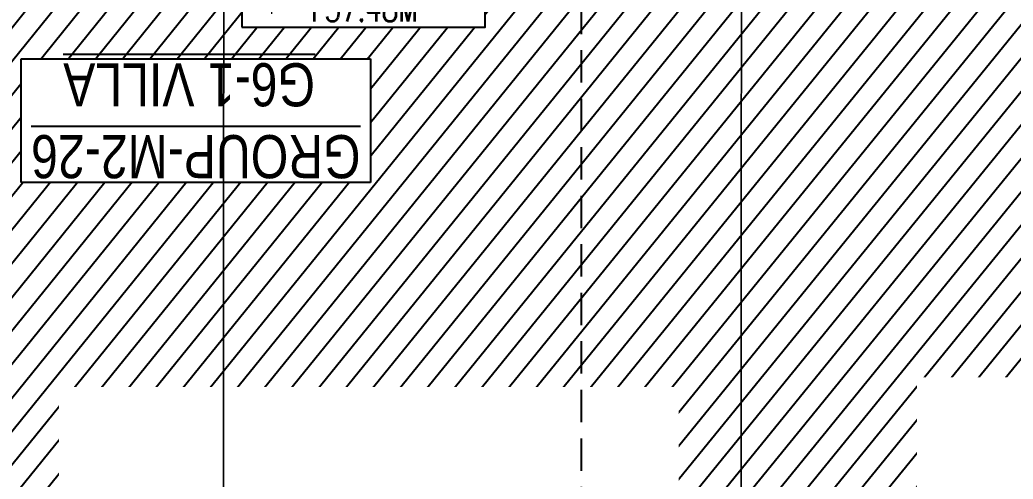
# Model space of a CAD drawing. Header units: centimetres. Extents: x -6122352 to 7132207, y -1694241 to 1947892.
# Drawn here: x 66160 to 77676, y -100933 to -95609 of the extents above; entities that cross this region are included whole.
import ezdxf
from ezdxf.xclip import XClip

# ---------------------------------------------------------------- set-up
doc = ezdxf.new("R2010")
doc.units = ezdxf.units.CM
doc.header["$MEASUREMENT"] = 0
doc.header["$XCLIPFRAME"] = 2
for name, pattern in [('2. HG-ST XR COL 3A (5V 7V 9V 11V - GF (4M & 5D-E)$0$HIDDEN', [0.375, 0.25, -0.125]), ('DASHED2', [0.375, 0.25, -0.125]), ('XR-AR-MID-SETTING OUT FOR MASTER$0$23585-XR-AR-MID-GROUND FLOOR$0$23261-XR-AR-SI-GF$0$HIDDEN', [0.375, 0.25, -0.125]), ('XR-AR-MID-SETTING OUT FOR MASTER$0$23585-XR-AR-MID-GROUND FLOOR$0$945-4P-1-101-GROUND FLOOR PLAN$0$XR-MIDDLE-GROUND FLOOR PLAN$0$HIDDEN', [9.524999999999999, 6.35, -3.175]), ('XR-AR-MID-SETTING OUT FOR MASTER$0$23585-XR-AR-MID-GROUND FLOOR$0$945-4P-1-101-GROUND FLOOR PLAN$0$XR-MIDDLE-GROUND FLOOR PLAN$0$HIDDEN2', [0.1875, 0.125, -0.0625])]:
    doc.linetypes.add(name, pattern=pattern)
for name, color, linetype in [('00-MI-DIM', 7, 'Continuous'), ('@MI-REF LAYER', 7, 'Continuous'), ('B_TH_4', 7, 'Continuous'), ('XR-AR-MID-SETTING OUT FOR MASTER$0$23585-XR-AR-MID-GROUND FLOOR$0$A-Flor-Hral', 3, 'Continuous'), ('XR-AR-MID-SETTING OUT FOR MASTER$0$23585-XR-AR-MID-GROUND FLOOR$0$A-Flor-Strs', 1, 'Continuous'), ('XR-AR-MID-SETTING OUT FOR MASTER$0$23585-XR-AR-MID-GROUND FLOOR$0$G-SHAD-20', 251, 'Continuous'), ('XR-AR-MID-SETTING OUT FOR MASTER$0$23585-XR-AR-MID-GROUND FLOOR$0$GS-HATCH-FLOOR TILE', 251, 'Continuous'), ('Xref group 33-41$0$S-LEVELS', 2, 'Continuous'), ('Xref group 33-41$0$TYPICAL NEW PROFILE', 3, 'Continuous')]:
    doc.layers.add(name, color=color, linetype=linetype)
for name, color, linetype, lineweight in [('23585-XR-AR-DAMAC PLOT LIMITS$0$1-Mid units', 41, 'Continuous', 5), ('@ Foundations', 4, 'DASHED2', 50), ('A-ANNO-TEXT', 3, 'Continuous', 25), ('XR-AR-MID-SETTING OUT FOR MASTER$0$23585-XR-AR-MID-GROUND FLOOR$0$$A-GLAZ-WNDO', 232, 'Continuous', 9), ('XR-AR-MID-SETTING OUT FOR MASTER$0$23585-XR-AR-MID-GROUND FLOOR$0$$A-WALL', 1, 'Continuous', 5), ('XR-AR-MID-SETTING OUT FOR MASTER$0$23585-XR-AR-MID-GROUND FLOOR$0$A-DOOR-FULL', 1, 'Continuous', 9), ('XR-AR-MID-SETTING OUT FOR MASTER$0$23585-XR-AR-MID-GROUND FLOOR$0$A-EQUP-KITN-PLAN', 202, 'Continuous', 9), ('XR-AR-MID-SETTING OUT FOR MASTER$0$23585-XR-AR-MID-GROUND FLOOR$0$A-FLOR-OVHD', 9, 'XR-AR-MID-SETTING OUT FOR MASTER$0$23585-XR-AR-MID-GROUND FLOOR$0$23261-XR-AR-SI-GF$0$HIDDEN', 15), ('XR-AR-MID-SETTING OUT FOR MASTER$0$23585-XR-AR-MID-GROUND FLOOR$0$A-GLAZ-SILL', 8, 'Continuous', 5), ('XR-AR-MID-SETTING OUT FOR MASTER$0$23585-XR-AR-MID-GROUND FLOOR$0$A-GLAZ-WNDO', 232, 'Continuous', 9), ('XR-AR-MID-SETTING OUT FOR MASTER$0$23585-XR-AR-MID-GROUND FLOOR$0$A-WALL', 7, 'Continuous', 30), ('XR-AR-MID-SETTING OUT FOR MASTER$0$23585-XR-AR-MID-GROUND FLOOR$0$S-COLS', 51, 'Continuous', 40), ('Xref group 33-41$0$36-TAGLVL', 23, 'Continuous', 9)]:
    doc.layers.add(name, color=color, linetype=linetype, lineweight=lineweight)
doc.styles.add('Xref group 33-41$0$1710 X BOUNDARY WALL OPTION 1$0$Ariel', font='arial.ttf', dxfattribs={"width": 0.8})
doc.styles.add('Xref group 33-41$0$DLT_TEXT', font='romans.shx', dxfattribs={"width": 0.7})

# ---------------------------------------------------------------- blocks, each defined once
blk = doc.blocks.new('23585-XR-AR-DAMAC PLOT LIMITS')
at = {"layer": '23585-XR-AR-DAMAC PLOT LIMITS$0$1-Mid units', "color": 251, "true_color": 0x636466}
for points in [[(496522.0176999997, 2768878.545299999), (496504.3224999998, 2768894.7589), (496508.3761, 2768899.182700001), (496526.0711000003, 2768882.9691), (496524.1457000002, 2768880.867699999)], [(496517.9643000001, 2768874.1215), (496500.2691000002, 2768890.3353), (496504.3224999998, 2768894.7589), (496522.0176999997, 2768878.545299999)], [(496513.9108999996, 2768869.697699999), (496496.2156999996, 2768885.911499999), (496500.2691000002, 2768890.3353), (496517.9643000001, 2768874.1215)]]:
    blk.add_lwpolyline(points, close=True, dxfattribs=at)
blk = doc.blocks.new('A$Cf093b529')
at = {"layer": 'A-ANNO-TEXT'}
blk.add_blockref('23585-XR-AR-DAMAC PLOT LIMITS', (-495391.9901121984, -2768603.441896566), dxfattribs=at)
blk = doc.blocks.new('XR-AR-MID-SETTING OUT FOR MASTER$0$23585-XR-AR-MID-GROUND FLOOR$0$945-4P-1-101-GROUND FLOOR PLAN$0$XR-MIDDLE-GROUND FLOOR PLAN$0$A$C69996ABC')
at = {"layer": 'XR-AR-MID-SETTING OUT FOR MASTER$0$23585-XR-AR-MID-GROUND FLOOR$0$A-FLOR-OVHD', "linetype": 'XR-AR-MID-SETTING OUT FOR MASTER$0$23585-XR-AR-MID-GROUND FLOOR$0$945-4P-1-101-GROUND FLOOR PLAN$0$XR-MIDDLE-GROUND FLOOR PLAN$0$HIDDEN2', "ltscale": 5}
for p, q in [((-1.567610912189821e-07, 0.8999993633871721), (0.09999984323878941, 0.8999992964713464)), ((-1.567610912189821e-07, 0.8999993633871721), (-1.567612066821766e-07, -6.366128229018386e-07)), ((-1.567612066821766e-07, -6.366128229018386e-07), (0.09999984323878763, -7.035294533608294e-07))]:
    blk.add_line(p, q, dxfattribs=at)
blk.add_lwpolyline([(0.09999984323878763, 0.8499993633871732), (0.2499998432387915, 0.4499993633871799), (0.1000013713221097, 0.04999936338717248)], dxfattribs=at)
at = {"layer": 'XR-AR-MID-SETTING OUT FOR MASTER$0$23585-XR-AR-MID-GROUND FLOOR$0$A-GLAZ-WNDO'}
for p, q in [((0.09999984323878763, 0.8499993633871732), (0.09999984323878763, 0.8999993633871703)), ((0.09999984323878941, 0.8999993633871721), (0.09999984323878763, -6.366128264545523e-07)), ((0.2499998432387809, 0.8499993633871732), (0.09999984323878763, 0.8499993633871732)), ((0.2499998432387809, 0.8999993633871703), (0.2499998432387809, 0.8499993633871732)), ((0.2499998432387809, 0.8499993633871732), (0.2499998432387809, 0.04999936338717248)), ((0.09999984323878763, -6.366128246781955e-07), (0.09999984323878763, 0.04999936338717248)), ((0.09999984323878763, 0.04999936338717248), (0.2499998432387809, 0.04999936338717248)), ((0.249999843238875, -6.366128388890502e-07), (0.249999843238875, 0.04999936338715827))]:
    blk.add_line(p, q, dxfattribs=at)
for points in [[(0.2499986387444419, 0.8999993968456259), (0.0999998435430971, 0.8999992964713464)], [(0.09999984323878763, -7.035294533608294e-07), (0.2499998432388448, -6.366128317836228e-07)]]:
    blk.add_lwpolyline(points, dxfattribs=at)
blk.add_lwpolyline([(0.2499998432387951, 0.8499993633871732), (0.2499998432387933, 0.04999936338717248), (0.1999998432387962, 0.04999936338717248), (0.1999998432387962, 0.8499993633871732)], close=True, dxfattribs=at)
blk = doc.blocks.new('XR-AR-MID-SETTING OUT FOR MASTER$0$23585-XR-AR-MID-GROUND FLOOR$0$945-4P-1-101-GROUND FLOOR PLAN$0$XR-MIDDLE-GROUND FLOOR PLAN$0$BREAK LINE1')
blk.add_lwpolyline([(648.1633601741578, -6.16698093744526, 0, 0, 0), (100.7725748287976, -6.16698093744526, 16.74478720384293, 16.74478720384293, 0), (38.27257482879577, -177.8843240237456, 16.74478720384293, 16.74478720384293, 0), (-86.72742517120423, 165.5503621488551, 16.74478720384293, 16.74478720384293, 0), (-149.2274251712042, -6.166980937447079, 0, 0, 0), (-912.0704092131346, -6.166980937441622, 0, 0, 0)], format="xyseb")
blk = doc.blocks.new('XR-AR-MID-SETTING OUT FOR MASTER$0$23585-XR-AR-MID-GROUND FLOOR$0$945-4P-1-101-GROUND FLOOR PLAN$0$XR-MIDDLE-GROUND FLOOR PLAN$0$WRFWF')
at = {"layer": 'XR-AR-MID-SETTING OUT FOR MASTER$0$23585-XR-AR-MID-GROUND FLOOR$0$A-FLOR-OVHD', "linetype": 'XR-AR-MID-SETTING OUT FOR MASTER$0$23585-XR-AR-MID-GROUND FLOOR$0$945-4P-1-101-GROUND FLOOR PLAN$0$XR-MIDDLE-GROUND FLOOR PLAN$0$HIDDEN', "ltscale": 0.1}
for p, q in [((9250.00889430586, 14089.9999996908), (9250.008894346622, 9909.449274283641)), ((10350.00889432596, 14089.44927426482), (9250.008894305867, 14089.44927426484)), ((10350.00889432159, 13809.44927426483), (9250.008894308598, 13809.44927426484)), ((10350.00889431722, 13529.44927426483), (9250.008894311328, 13529.44927426484)), ((10350.00889431286, 13249.44927426483), (9250.008894314058, 13249.44927426484)), ((10350.00889431286, 12969.44927426484), (9250.008894314054, 12969.44927426485)), ((10350.00889431285, 12689.44927426484), (9250.00889431405, 12689.44927426486)), ((10350.00889431285, 12409.44927426485), (9250.008894314047, 12409.44927426486)), ((10350.00889431284, 12129.44927426485), (9250.008894314044, 12129.44927426487)), ((10350.00889431284, 11849.44927426486), (9250.00889431404, 11849.44927426487)), ((10350.00889431284, 11569.44927426486), (9250.008894314036, 11569.44927426488)), ((10350.00889431283, 11289.44927426487), (9250.00889431403, 11289.44927426488)), ((10350.00889431283, 11009.44927426487), (9250.008894314027, 11009.44927426489)), ((10350.00889432794, 11009.4492742833), (10350.00889432794, 9909.449274272882)), ((10350.00889432794, 9909.449274272882), (9250.008894346622, 9909.449274283641))]:
    blk.add_line(p, q, dxfattribs=at)
blk.add_lwpolyline([(10350.00889430916, 14369.99999969173), (10350.00889431698, 11009.4492742833)], dxfattribs=at)
blk = doc.blocks.new('XR-AR-MID-SETTING OUT FOR MASTER$0$23585-XR-AR-MID-GROUND FLOOR$0$945-4P-1-101-GROUND FLOOR PLAN$0$XR-MIDDLE-GROUND FLOOR PLAN$0$ASDASDASD')
blk.add_wipeout([(-42428.49006074868, 24502.348435747233), (-42278.49006074868, 24502.348435747143), (-42278.490060748925, 24052.348435747146), (-42428.49006074892, 24052.34843574723)])
blk.add_hatch(color=256).paths.add_polyline_path([(-42428.49006074868, 24502.34843574724), (-42278.49006074868, 24502.34843574715), (-42428.49006074893, 24052.34843574724)])
for p, q in [((-42278.49006074868, 24502.34843574715), (-42428.49006074868, 24502.34843574724)), ((-42428.49006074868, 24502.34843574724), (-42428.49006074893, 24052.34843574724)), ((-42428.49006074893, 24052.34843574724), (-42278.49006074868, 24502.34843574715)), ((-42278.49006074893, 24052.34843574715), (-42278.49006074868, 24502.34843574715)), ((-42428.49006074893, 24052.34843574724), (-42278.49006074893, 24052.34843574715))]:
    blk.add_line(p, q)
blk = doc.blocks.new('*U1930')
for points in [[(91, -5.684341886080801e-14), (41, -5.684341886080801e-14), (41, 1021), (91, 1021)], [(0, 0), (38, -5.684341886080801e-14), (38, -50), (50, -50), (50, -122.2246979483663), (0, -122.2246979483663)], [(1100, 2.842170943040401e-14), (1062, -2.842170943040401e-14), (1062, -49.99999999999997), (1050, -49.99999999999997), (1050, -122.2246979483662), (1100, -122.2246979483662)]]:
    blk.add_lwpolyline(points, close=True)
at = {"color": 8, "linetype": 'XR-AR-MID-SETTING OUT FOR MASTER$0$23585-XR-AR-MID-GROUND FLOOR$0$945-4P-1-101-GROUND FLOOR PLAN$0$XR-MIDDLE-GROUND FLOOR PLAN$0$HIDDEN2'}
blk.add_arc((41, -5.684341886080801e-14), 1021, 1.594950045944486e-15, 90, dxfattribs=at)
at = {"layer": 'XR-AR-MID-SETTING OUT FOR MASTER$0$23585-XR-AR-MID-GROUND FLOOR$0$A-GLAZ-SILL', "linetype": 'XR-AR-MID-SETTING OUT FOR MASTER$0$23585-XR-AR-MID-GROUND FLOOR$0$945-4P-1-101-GROUND FLOOR PLAN$0$XR-MIDDLE-GROUND FLOOR PLAN$0$HIDDEN2', "ltscale": 3}
blk.add_lwpolyline([(0, 0), (1100, 0), (1100, -122.2246979483662), (0, -122.2246979483662)], close=True, dxfattribs=at)
blk = doc.blocks.new('XR-AR-MID-SETTING OUT FOR MASTER$0$23585-XR-AR-MID-GROUND FLOOR$0$A$C08698786')
at = {"layer": 'XR-AR-MID-SETTING OUT FOR MASTER$0$23585-XR-AR-MID-GROUND FLOOR$0$S-COLS', "color": 252, "lineweight": 30}
for points in [[(-100.1111845970154, 16144.64576864243), (-100.111184835434, 14944.64576864243), (99.88881516456604, 14944.64576816559), (99.88881492614746, 16144.64576816559)], [(5900.000467061996, 15688.03591275215), (5900.000467061996, 14688.03591275215), (6100.000467061996, 14688.03591299057), (6100.000467061996, 15688.03591299057)]]:
    blk.add_lwpolyline(points, close=True, dxfattribs=at)
blk = doc.blocks.new('XR-AR-MID-SETTING OUT FOR MASTER')
at = {"layer": 'XR-AR-MID-SETTING OUT FOR MASTER$0$23585-XR-AR-MID-GROUND FLOOR$0$A-EQUP-KITN-PLAN', "color": 8}
for p, q in [((3900.071841031313, 15202.66031169891), (5500.076263219118, 15202.66031217575)), ((3900.071840971708, 14952.66031217575), (3900.071841031313, 15202.66031169891)), ((5500.0762629807, 14952.66031169891), (5500.076263219118, 15202.66031217575)), ((3500.047055631876, 14252.66031169891), (5300.028238087893, 14252.66031217575)), ((5300.027079373598, 12102.66431617737), (5300.028238087893, 14252.66031217575)), ((4404.893656820059, 11502.66881656647), (4404.895194619894, 12102.66970968246)), ((4404.895194619894, 12102.66970968246), (5300.027079373598, 12102.66431617737))]:
    blk.add_line(p, q, dxfattribs=at)
at = {"layer": 'XR-AR-MID-SETTING OUT FOR MASTER$0$23585-XR-AR-MID-GROUND FLOOR$0$A-Flor-Hral', "color": 8}
blk.add_lwpolyline([(100.008808940649, 14902.65850448608), (2090.008809119463, 14902.65850496292), (2090.008808881044, 14852.65850448608), (100.0088091790676, 14852.65850496292)], dxfattribs=at)
at = {"layer": 'XR-AR-MID-SETTING OUT FOR MASTER$0$23585-XR-AR-MID-GROUND FLOOR$0$A-FLOR-OVHD', "color": 8, "linetype": 'XR-AR-MID-SETTING OUT FOR MASTER$0$23585-XR-AR-MID-GROUND FLOOR$0$23261-XR-AR-SI-GF$0$HIDDEN', "ltscale": 5}
for p, q in [((5500.000221520662, 14952.65890216827), (3899.995457738638, 14952.65890169144)), ((3900.071499198675, 14852.66031217575), (5500.076263397932, 14852.66031265259)), ((5579.946963220835, 12102.66686105728), (5579.94848254323, 14852.65977716446)), ((3400.046698898077, 14152.65701627731), (3400.011432737112, 12202.66620731354)), ((3500.053779155016, 12202.66576147079), (3500.053778856993, 14152.65753126144)), ((5400.002383977175, 12002.66818761826), (5900.001078754663, 11502.66702699661)), ((5900.010024100542, 12002.66746664047), (5400.002384632826, 11502.66700839996))]:
    blk.add_line(p, q, dxfattribs=at)
blk.add_lwpolyline([(2749.981962949038, 12002.63648319244), (3249.976088136435, 12002.63648366928), (3249.976087421179, 11502.65313434601), (2749.981963723898, 11502.65313434601)], close=True, dxfattribs=at)
for points in [[(2749.981962949038, 12002.63648319244), (3249.976087421179, 11502.65313434601)], [(2749.981963723898, 11502.65313434601), (3249.976088136435, 12002.63648366928)]]:
    blk.add_lwpolyline(points, dxfattribs=at)
at = {"layer": 'XR-AR-MID-SETTING OUT FOR MASTER$0$23585-XR-AR-MID-GROUND FLOOR$0$A-Flor-Strs', "color": 8}
for p, q in [((2040.00880882144, 14952.65850496292), (100.0088088214397, 14952.65850496292)), ((1200.008809238672, 14952.65850496292), (1200.008808940649, 14902.65850400925)), ((1480.008808463812, 14952.65850496292), (1480.008808642626, 14902.65850543976)), ((1760.008809119463, 14952.65850448608), (1760.008808940649, 14902.65850448608)), ((2040.00880882144, 14952.65850496292), (2040.008809179068, 14902.65850400925)), ((1200.008808404207, 14852.65850448608), (1200.00880882144, 13952.65850496292)), ((1480.008808940649, 14852.65850448608), (1480.008808940649, 13952.65850400925)), ((1760.008809119463, 14852.65850448608), (1760.008808523417, 13952.65850448608)), ((2040.008808940649, 14852.65850448608), (2040.008808881044, 13952.65850448608)), ((1100.008809238672, 13852.65850496292), (100.0088088810444, 13852.65850400925)), ((1200.00880882144, 13852.65850448608), (1200.008808583021, 13573.20923042297)), ((1480.008808881044, 13902.65850496292), (1480.008808583021, 13852.65850496292)), ((1760.008809000254, 13902.65850448608), (1760.008809000254, 13852.65850496292)), ((2040.008808881044, 13902.65850496292), (2040.008808881044, 13852.65850400925)), ((1100.008808940649, 13572.65850400925), (100.008808940649, 13572.65850448608)), ((1200.008809119463, 13572.65850448608), (1150.008809417486, 13572.65850448608))]:
    blk.add_line(p, q, dxfattribs=at)
blk.add_lwpolyline([(1200.008809119463, 13902.65850448608), (1200.008808881044, 13852.65850400925), (1150.008809179068, 13852.65850496292)], dxfattribs=at)
at = {"layer": 'XR-AR-MID-SETTING OUT FOR MASTER$0$23585-XR-AR-MID-GROUND FLOOR$0$A-Flor-Strs', "color": 8, "const_width": 15.00000006679886}
blk.add_lwpolyline([(455.1530921757221, 13685.15850496292), (650.0088085234165, 13572.65850496292), (844.8645255863667, 13685.15850543976)], dxfattribs=at)
at = {"layer": 'XR-AR-MID-SETTING OUT FOR MASTER$0$23585-XR-AR-MID-GROUND FLOOR$0$A-Flor-Strs', "color": 8}
blk.add_circle((2040.008809119463, 14402.65850496292), 45.00000020605513, dxfattribs=at)
at = {"layer": 'XR-AR-MID-SETTING OUT FOR MASTER$0$23585-XR-AR-MID-GROUND FLOOR$0$A-WALL', "color": 8}
for points in [[(5899.999999791384, 19472.65428161621), (6099.999999731779, 19472.65428209305), (6100.001724034548, 5500.167464256287), (5900.001724511385, 5500.167624473572), (5900.00086197257, 14852.65960931778), (5500.076263397932, 14852.66031265259), (5500.0762629807, 14952.66031169891), (5900.000431150198, 14952.65961027145)], [(3900.046799689531, 14852.65960979462), (3900.046799749136, 14952.65960931778), (3400.047055512667, 14952.661257267), (3400.046698898077, 14152.65701627731), (3500.047055453062, 14152.6577372551), (3500.047055572271, 14852.65960979462)], [(3400.011432737112, 12202.66620731354), (3500.05377843976, 12202.66548633575), (3500.054259866476, 11502.6662735939), (4400.00315502286, 11502.6662735939), (4400.003322631121, 11252.66687631607), (3650.009347468615, 11252.66637420654), (3650.00999417901, 11027.59896087646), (3399.999906569719, 11027.60113668442)]]:
    blk.add_lwpolyline(points, close=True, dxfattribs=at)
for points in [[(3500.047055572271, 14852.65960979462), (3400.047011226416, 14852.65965414047)], [(5700.000849276781, 12002.66818761826), (5900.010024160147, 12002.66818761826), (5900.010264188051, 12102.67056417465), (5300.001914769411, 12102.66581106186), (5300.002845078707, 11502.66761207581), (5300.003155499697, 11502.66747426987), (5300.003322392702, 11252.66747808456), (5900.008223563433, 11252.66787910461), (5900.008823722601, 11502.66700792313), (5400.002380043268, 11502.66700792313), (5400.002380281687, 12002.66818714142), (5700.000849276781, 12002.66818761826)]]:
    blk.add_lwpolyline(points, dxfattribs=at)
at = {"layer": 'XR-AR-MID-SETTING OUT FOR MASTER$0$23585-XR-AR-MID-GROUND FLOOR$0$$A-GLAZ-WNDO', "color": 8, "xscale": 1000.000000000049, "yscale": 1000.000000000049, "zscale": 1000.000000000049, "rotation": 90}
blk.add_blockref('XR-AR-MID-SETTING OUT FOR MASTER$0$23585-XR-AR-MID-GROUND FLOOR$0$945-4P-1-101-GROUND FLOOR PLAN$0$XR-MIDDLE-GROUND FLOOR PLAN$0$A$C69996ABC', (5300.002552062273, 11252.66763496399), dxfattribs=at)
at = {"layer": 'XR-AR-MID-SETTING OUT FOR MASTER$0$23585-XR-AR-MID-GROUND FLOOR$0$$A-WALL', "color": 8}
blk.add_blockref('XR-AR-MID-SETTING OUT FOR MASTER$0$23585-XR-AR-MID-GROUND FLOOR$0$945-4P-1-101-GROUND FLOOR PLAN$0$XR-MIDDLE-GROUND FLOOR PLAN$0$WRFWF', (-9150.000085562468, -796.7907695770264), dxfattribs=at)
at = {"layer": 'XR-AR-MID-SETTING OUT FOR MASTER$0$23585-XR-AR-MID-GROUND FLOOR$0$A-DOOR-FULL', "color": 8, "xscale": 0.8181820445283869, "yscale": 0.8181820445283869, "zscale": 0.8181820445283869, "rotation": 90}
blk.add_blockref('*U1930', (2100.065477222204, 11149.97698354721), dxfattribs=at)
at = {"layer": 'XR-AR-MID-SETTING OUT FOR MASTER$0$23585-XR-AR-MID-GROUND FLOOR$0$A-FLOR-OVHD', "color": 8, "linetype": 'XR-AR-MID-SETTING OUT FOR MASTER$0$23585-XR-AR-MID-GROUND FLOOR$0$23261-XR-AR-SI-GF$0$HIDDEN', "ltscale": 5, "xscale": -0.9999999999999997, "rotation": 194.2810957359752}
blk.add_blockref('XR-AR-MID-SETTING OUT FOR MASTER$0$23585-XR-AR-MID-GROUND FLOOR$0$945-4P-1-101-GROUND FLOOR PLAN$0$XR-MIDDLE-GROUND FLOOR PLAN$0$BREAK LINE1', (675.0088040530682, 13433.20923042297), dxfattribs=at)
at = {"layer": 'XR-AR-MID-SETTING OUT FOR MASTER$0$23585-XR-AR-MID-GROUND FLOOR$0$G-SHAD-20', "color": 8}
blk.add_blockref('XR-AR-MID-SETTING OUT FOR MASTER$0$23585-XR-AR-MID-GROUND FLOOR$0$945-4P-1-101-GROUND FLOOR PLAN$0$XR-MIDDLE-GROUND FLOOR PLAN$0$ASDASDASD', (44478.49782505631, -10849.71202945709), dxfattribs=at)
at = {"layer": 'XR-AR-MID-SETTING OUT FOR MASTER$0$23585-XR-AR-MID-GROUND FLOOR$0$A-Flor-Hral', "color": 8}
blk.add_lwpolyline([(1150.008809179068, 13560.48195743561), (1150.008809059858, 13902.65850496292), (2090.008809238672, 13902.65850496292), (2090.008809119463, 13952.65850496292), (1100.008808940649, 13952.65850448608), (1100.008809119463, 13547.75468444824)], dxfattribs=at)
at = {"layer": 'XR-AR-MID-SETTING OUT FOR MASTER$0$23585-XR-AR-MID-GROUND FLOOR$0$A-Flor-Strs', "color": 8}
blk.add_lwpolyline([(650.0088085234165, 13572.65850496292), (650.008808940649, 14402.65850448608), (2040.008809119463, 14402.65850496292)], dxfattribs=at)
at = {"layer": 'XR-AR-MID-SETTING OUT FOR MASTER$0$23585-XR-AR-MID-GROUND FLOOR$0$A-WALL', "color": 8}
for points in [[(99.99999931454659, 19472.65428209305), (-99.99999925494194, 19472.65428256989), (-99.998236566782, 5500.00000667572), (100.0017631351948, 5500.000006198883), (99.9995484650135, 8850.141927242279), (1100.048611491919, 8850.10940027237), (1100.048611015081, 8950.109399795532), (100.03925588727, 8950.072475910187), (100.0088088810444, 10949.9982419014), (2099.951952844858, 10949.99824142456), (2099.998660355806, 9950.143901348114), (2199.988806992769, 9950.143900871277), (2200.057162195444, 11149.97698402405), (2100.075846284628, 11149.97698354721), (2100.039519578218, 11049.97698402405), (100.0088088810444, 11049.99824142456)], [(2200.013650625944, 13652.63605213165), (2200.017217665911, 13652.6360502243), (2200.024336546659, 13852.63604974747), (1199.974533885717, 13852.65850543976), (1199.974534541368, 13752.66171360016), (1850.013650208712, 13752.64729642868), (1850.013650685549, 13102.64278697968), (2100.128742069006, 13102.63829755783), (2100.128742545843, 12652.63829708099), (1949.986809521914, 12652.64009141922), (1949.9868093431, 12552.35255002975), (2100.055755704641, 12552.35255050659), (2100.016017049551, 12049.97720527649), (2199.959899276495, 12049.97720527649), (2199.999632865191, 13202.6360502243), (2050.003180772066, 13202.63829612732), (2050.012347489595, 13652.63829517365), (2200.019845813513, 13652.63604927063)], [(1950.000811725855, 13202.63829565048), (2000.00029399991, 13202.63829565048), (2000.00945982337, 13652.63829517365), (1950.000810950994, 13652.63829469681)]]:
    blk.add_lwpolyline(points, close=True, dxfattribs=at)
at = {"layer": 'XR-AR-MID-SETTING OUT FOR MASTER$0$23585-XR-AR-MID-GROUND FLOOR$0$GS-HATCH-FLOOR TILE', "color": 8}
blk.add_blockref('XR-AR-MID-SETTING OUT FOR MASTER$0$23585-XR-AR-MID-GROUND FLOOR$0$A$C08698786', (-1.490116119384766e-07, 0), dxfattribs=at)
blk = doc.blocks.new('MID UNIT')
at = {"xscale": 0.001, "yscale": 0.001, "zscale": 0.001}
blk.add_blockref('XR-AR-MID-SETTING OUT FOR MASTER', (0, 0), dxfattribs=at)
blk = doc.blocks.new('TH_4')
blk.add_blockref('MID UNIT', (495802.3053798428, 2769130.514097063))
at = {"xscale": -1}
blk.add_blockref('MID UNIT', (495814.3053798475, 2769130.514097063), dxfattribs=at)
blk.add_blockref('MID UNIT', (495814.3053798428, 2769130.514097063))
blk = doc.blocks.new('A$C780da55d')
at = {"layer": 'B_TH_4', "xscale": 1.000039159572381, "yscale": 1.000039159572381, "zscale": 1.000039159572381}
blk.add_blockref('TH_4', (-495814.0704651335, -2769239.302089663), dxfattribs=at)
blk = doc.blocks.new('23585-XR-AR-MALDIVE-2$0$TH_4')
blk.add_blockref('A$C780da55d', (495794.655359471, 2769130.864096801))
at = {"layer": '@ Foundations', "linetype": 'DASHED2', "ltscale": 0.25}
for points in [[(495812.9555024774, 2769144.710129024), (495815.6555024774, 2769144.710129024), (495815.6555024774, 2769147.210129024), (495812.9555024774, 2769147.210129024)], [(495807.3304024774, 2769144.432815211), (495809.2804024774, 2769144.432815211), (495809.2804024774, 2769146.982815211), (495807.3304024774, 2769146.982815211)], [(495807.1304024773, 2769139.687015211), (495809.4804024774, 2769139.687015211), (495809.4804024774, 2769142.637015211), (495807.1304024773, 2769142.637015211)]]:
    blk.add_lwpolyline(points, close=True, dxfattribs=at)
blk = doc.blocks.new('Xref group 33-41$0$LVL  ATTR')
at = {"color": 7}
blk.add_wipeout([(-0.33727806633866564, 0.38352486299273547), (1.8973092599409713, 0.38352486299273547), (1.8973092599409713, -0.45047952129880775), (-0.33727806633866564, -0.4504795212988073)], dxfattribs=at)
at = {"layer": 'Xref group 33-41$0$36-TAGLVL', "extrusion": (-4.888139810645865e-07, 1.406522031717416e-17, 0.9999999999998805)}
h = blk.add_hatch(color=252, dxfattribs=at)
h.paths.add_polyline_path([(-0.06536514837319736, 0.1562500046566129, 0.4142135623730951), (-0.2216151483731973, 4.656612873077392e-09), (-0.06536514837319736, 4.656612873077392e-09)])
h.paths.add_polyline_path([(0.09088485162680264, 4.656612873077392e-09), (-0.06536514837319736, 4.656612873077392e-09), (-0.06536514837319736, -0.1562499953433871, 0.4142135623730951)])
at = {"layer": 'Xref group 33-41$0$36-TAGLVL', "extrusion": (-4.888139810645865e-07, 1.406522031717408e-17, 0.9999999999998805)}
for p, q in [((-0.06536515014719235, -0.2604166821887048), (-0.06536515014719235, 0.2604166511446238)), ((1.351057254982072, -1.396983861923218e-08, 5.262988010916589e-07), (-0.3253053234689158, -1.396983861923218e-08, -1.018362459642307e-07))]:
    blk.add_line(p, q, dxfattribs=at)
blk.add_circle((-0.06536514830387681, -4.494034574497252e-25, 3.195139836529895e-08), 0.15625, dxfattribs=at)
at = {"layer": 'Xref group 33-41$0$S-LEVELS', "color": 1}
blk.add_lwpolyline([(-0.3372780663386656, 0.3835248629927364), (1.897309259940972, 0.3835248629927364), (1.897309259940972, -0.4504795212988069), (-0.3372780663386656, -0.4504795212988069)], close=True, dxfattribs=at)
at = {"layer": 'Xref group 33-41$0$TYPICAL NEW PROFILE', "color": 3, "style": 'Xref group 33-41$0$DLT_TEXT', "width": 0.7}
for tag, p in [('+0.00M', (0.2413431143818681, 0.067100426539497, -0.0001437184612911057)), ('S.S.L', (0.2413431143818681, -0.3452672204089993, -0.0001437184612911057))]:
    blk.add_attdef(tag, p, '', height=0.2500000000000001, dxfattribs=at)

msp = doc.modelspace()

# ---------------------------------------------------------------- block references
at = {"layer": '@MI-REF LAYER'}
ref = msp.add_blockref('23585-XR-AR-MALDIVE-2$0$TH_4', (495862223.3068303, 2769049743.418423), dxfattribs=dict(at, xscale=1000, yscale=1000, zscale=1000, rotation=180.0004263457452))
XClip(ref).set_block_clipping_path([(495835.392424888, 2769130.5103818076), (495835.3967513023, 2769154.450356969), (495832.30707694823, 2769154.410980098), (495826.3067906522, 2769154.412067512), (495820.30693135364, 2769154.4132776167), (495814.3069288675, 2769154.4143526326), (495808.30692413123, 2769154.41542765), (495805.1570141213, 2769154.416030391), (495802.30692738434, 2769154.4565039617), (495796.01202966133, 2769154.457572191), (495793.2170129507, 2769154.458168634), (495793.2122923648, 2769130.5183110787)])

# ---------------------------------------------------------------- next in the draw order: wipeouts: each hides what was drawn before it
msp.add_wipeout([(86673.346810938, -89960.3903957616), (50372.357776579345, -89959.83809378305), (50371.96905993459, -104234.17396235577), (56622.21465632465, -104234.13310354992), (56622.07777360872, -103933.5034735787), (80423.51151700671, -103933.32071120305), (80423.37910778308, -104233.95034378907), (86673.62470397336, -104233.88173577873)]).dxf.layer = '@MI-REF LAYER'

# ---------------------------------------------------------------- next in the draw order: hatches: boundary and pattern name
h = msp.add_hatch(dxfattribs=at)
h.set_pattern_fill('ANSI31', color=256, scale=1999.999998458916, angle=6.732677568681441)
h.set_pattern_definition([(51.73267756868143, (-2377169058.081353, -1504501451.09876), (-196.2824303927789, 154.8328370300893), [])])
h.paths.add_polyline_path([(80423.51151656458, -103933.3263631371), (80423.37910748941, -104233.9559955868), (86673.62470418087, -104233.909488238), (86673.34681084957, -89960.39604730048), (50372.35776849663, -89960.3541610652), (50371.96905997334, -104234.1796137834), (56622.21465630847, -104234.1331032879), (56622.07777362812, -103933.5034735499)])

# ---------------------------------------------------------------- next in the draw order: block references
at = {"layer": '@MI-REF LAYER', "color": 7}
ref = msp.add_blockref('Xref group 33-41$0$LVL  ATTR', (69158.94936135344, -95209.65108297448, -118.1866061406301), dxfattribs=dict(at, xscale=-1261.776681587609, yscale=1261.776681587609, zscale=1261.776681587609, rotation=179.9992531325767))
ref.add_attrib('S.S.L', 'F.F.L (DMD)', (69450.60653073427, -95089.44892809974, -118.3679467438009), dxfattribs={"layer": 'Xref group 33-41$0$TYPICAL NEW PROFILE', "color": 3, "height": 315.4441703969023, "rotation": 359.999256324801, "style": 'Xref group 33-41$0$DLT_TEXT', "width": 0.7})
ref.add_attrib('+0.00M', '+37.48M ', (69447.928899728, -95628.65088067435, -118.3679467438009), dxfattribs={"layer": 'Xref group 33-41$0$TYPICAL NEW PROFILE', "color": 3, "height": 315.4441703969023, "rotation": 359.999256324801, "style": 'Xref group 33-41$0$DLT_TEXT', "width": 0.7})

# ---------------------------------------------------------------- next in the draw order: texts
at = {"layer": '00-MI-DIM', "color": 3, "insert": (70174.0155029178, -97444.69761814324), "char_height": 500.0000000000002, "width": 3948.532521541534, "attachment_point": 1, "rotation": 179.99859112190057, "style": 'Xref group 33-41$0$1710 X BOUNDARY WALL OPTION 1$0$Ariel', "bg_fill": 19, "box_fill_scale": 1.1, "bg_fill_color": 256, "bg_fill_transparency": 0}
msp.add_mtext('\\pxqc;{\\LGROUP-M2-26  G6-1 VILLA}', dxfattribs=at)

# ---------------------------------------------------------------- next in the draw order: wipeouts: each hides what was drawn before it
msp.add_wipeout([(83528.40016272117, -103455.0028543171), (76558.91325278896, -103453.79504622341), (76559.55446187715, -99753.79510017805), (83529.04137187605, -99755.00290893562)]).dxf.layer = '@MI-REF LAYER'
at = {"color": 10}
msp.add_wipeout([(73798.47383163983, -99864.6007209908), (66612.75021515784, -99863.16096922524), (66612.08869951815, -103164.7498200296), (73797.81231570414, -103166.189571472), (73798.47383171383, -99864.60072107158)], dxfattribs=at).dxf.layer = '@MI-REF LAYER'

# ---------------------------------------------------------------- next in the draw order: linework, layer by layer
at = {"layer": '00-MI-DIM', "color": 94, "linetype": '2. HG-ST XR COL 3A (5V 7V 9V 11V - GF (4M & 5D-E)$0$HIDDEN', "ltscale": 1500}
msp.add_lwpolyline([(72666.74895878509, -82460.4411017932), (72666.74895878509, -132070.2954675667)], dxfattribs=at)

# ---------------------------------------------------------------- next in the draw order: block references
at = {"layer": '@MI-REF LAYER', "xscale": 1000, "yscale": 1000, "zscale": 1000, "rotation": 312.4882903633292}
msp.add_blockref('A$Cf093b529', (-891608.7329339073, 539022.7201118186), dxfattribs=at)

doc.saveas('drawing.dxf')
